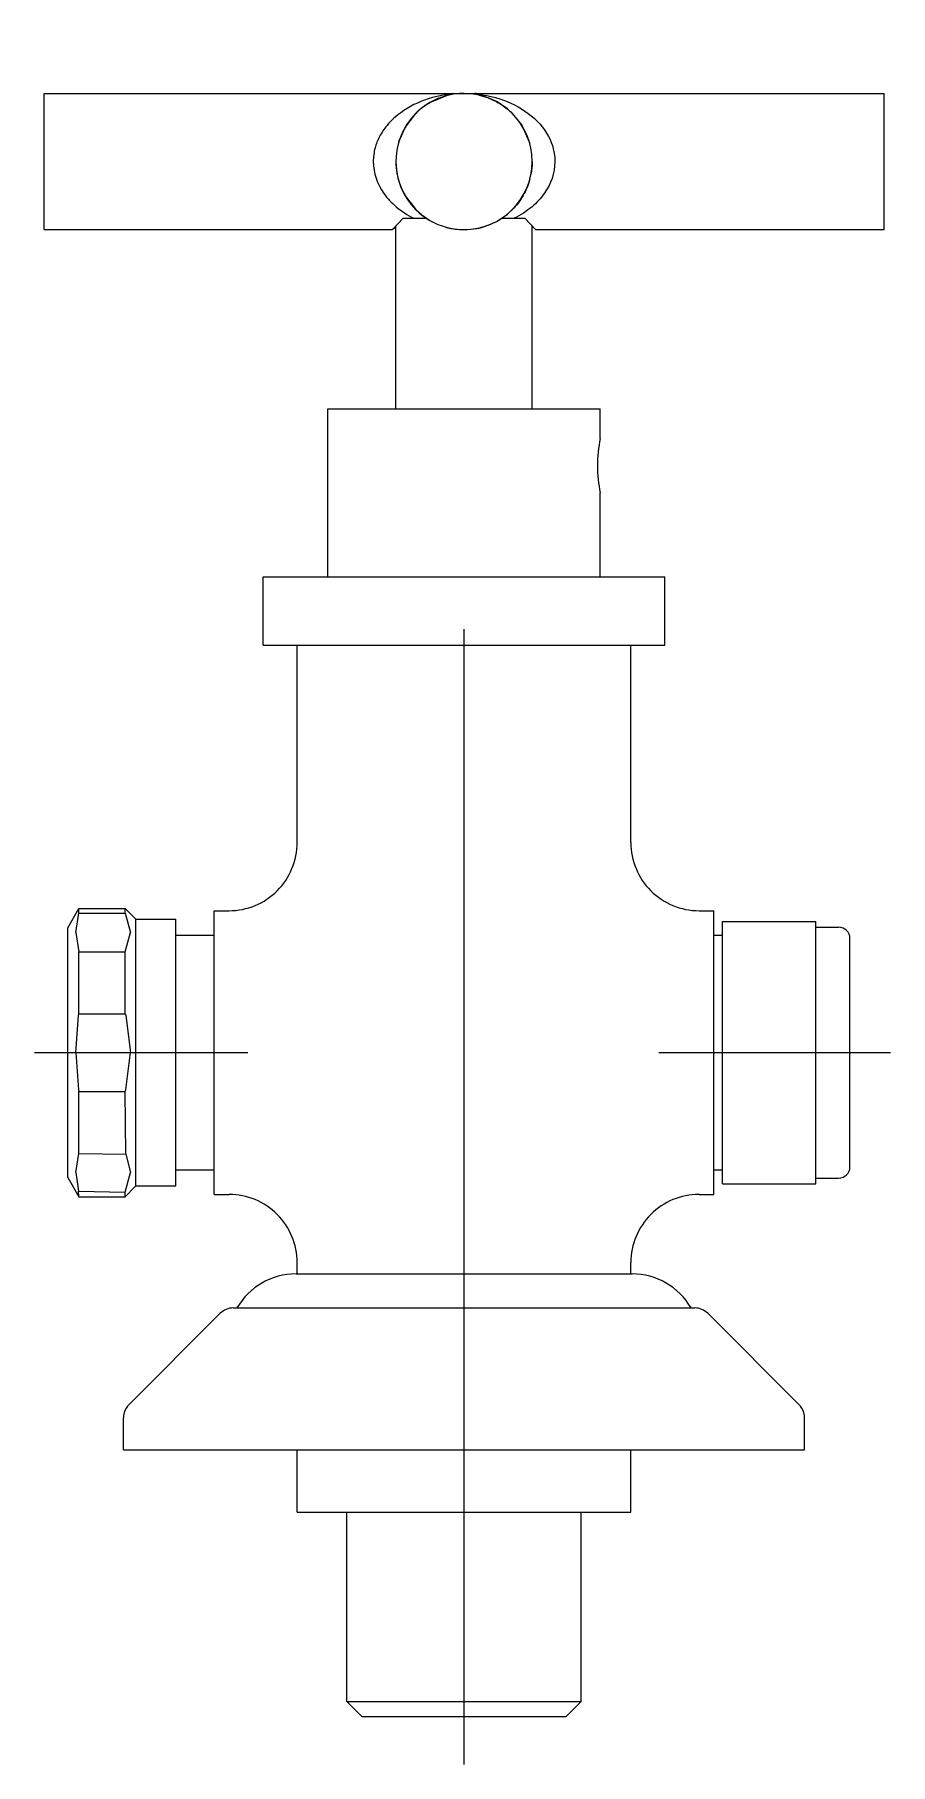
# Model space of a CAD drawing. Extents: x -648.56 to -648.484, y 0.393 to 0.545.
import ezdxf

# ---------------------------------------------------------------- set-up
doc = ezdxf.new("R2010")
doc.units = 0
doc.header["$LTSCALE"] = 0.2
doc.header["$MEASUREMENT"] = 0
doc.linetypes.add('AXES', pattern=[0.54, 0.3, -0.08, 0.08, -0.08])
doc.linetypes.add('CONTINU', pattern=[0])
doc.layers.get('0').update_dxf_attribs({"linetype": 'CONTINUOUS'})
doc.layers.add('DECA_EIXOS', color=5, linetype='AXES')

msp = doc.modelspace()

# ---------------------------------------------------------------- linework, layer by layer
at = {"linetype": 'CONTINU'}
for points in [[(-648.55884, 0.52801), (-648.55884, 0.54001)], [(-648.55884, 0.54001), (-648.48484, 0.54001)], [(-648.52484, 0.5392), (-648.52331, 0.53984)], [(-648.5241, 0.5396), (-648.52331, 0.53984)], [(-648.52388, 0.53965), (-648.52331, 0.53984)], [(-648.5235, 0.53979), (-648.52291, 0.53997)], [(-648.52281, 0.54001), (-648.52331, 0.53984)], [(-648.52281, 0.54001), (-648.52291, 0.53997)], [(-648.52281, 0.54001), (-648.52184, 0.54001)], [(-648.52184, 0.54001), (-648.52088, 0.54001)], [(-648.52088, 0.54001), (-648.52029, 0.5398)], [(-648.52077, 0.54001), (-648.52088, 0.54001)], [(-648.52077, 0.54001), (-648.52029, 0.5398)], [(-648.52029, 0.5398), (-648.51986, 0.53967)], [(-648.52029, 0.5398), (-648.51958, 0.5396)], [(-648.48484, 0.52801), (-648.48484, 0.54001)], [(-648.52704, 0.53701), (-648.52608, 0.53825)], [(-648.52693, 0.53719), (-648.52608, 0.53825)], [(-648.52498, 0.53912), (-648.52484, 0.5392)], [(-648.51883, 0.53919), (-648.5187, 0.53912)], [(-648.5176, 0.53825), (-648.51676, 0.5372)], [(-648.52758, 0.53574), (-648.52704, 0.53701)], [(-648.52693, 0.53719), (-648.52704, 0.53701)], [(-648.51676, 0.5372), (-648.51665, 0.53701)], [(-648.51665, 0.53701), (-648.5161, 0.53575)], [(-648.52758, 0.53574), (-648.52749, 0.53604)], [(-648.5161, 0.53575), (-648.51604, 0.53555)], [(-648.52775, 0.53297), (-648.52764, 0.53245)], [(-648.51605, 0.53245), (-648.51593, 0.53296)], [(-648.52714, 0.53119), (-648.52704, 0.531)], [(-648.52704, 0.531), (-648.52608, 0.52977)], [(-648.51664, 0.53101), (-648.51654, 0.53119)], [(-648.52814, 0.52801), (-648.5272, 0.52901)], [(-648.5272, 0.52901), (-648.52516, 0.52901)], [(-648.52617, 0.52985), (-648.52608, 0.52977)], [(-648.52608, 0.52977), (-648.52557, 0.52931)], [(-648.52557, 0.52931), (-648.52516, 0.52901)], [(-648.52516, 0.52901), (-648.52484, 0.52881)], [(-648.52484, 0.52881), (-648.52465, 0.5287)], [(-648.51899, 0.52873), (-648.51884, 0.52881)], [(-648.51884, 0.52881), (-648.51852, 0.52901)], [(-648.51852, 0.52901), (-648.51811, 0.52931)], [(-648.51852, 0.52901), (-648.51648, 0.52901)], [(-648.5176, 0.52976), (-648.51811, 0.52931)], [(-648.51648, 0.52901), (-648.51554, 0.52801)], [(-648.55884, 0.52801), (-648.52814, 0.52801)], [(-648.52803, 0.52812), (-648.52814, 0.52801)], [(-648.52784, 0.52832), (-648.52803, 0.52812)], [(-648.52784, 0.51221), (-648.52784, 0.52832)], [(-648.52339, 0.52821), (-648.523, 0.52812)], [(-648.52068, 0.52812), (-648.5203, 0.52821)], [(-648.51584, 0.51221), (-648.51584, 0.52832)], [(-648.51554, 0.52801), (-648.48484, 0.52801)], [(-648.53384, 0.49741), (-648.53384, 0.51221)], [(-648.53384, 0.51221), (-648.50984, 0.51221)], [(-648.50984, 0.50961), (-648.50984, 0.51221)], [(-648.50984, 0.49741), (-648.50984, 0.50481)], [(-648.53954, 0.49141), (-648.53954, 0.49741)], [(-648.53954, 0.49741), (-648.50414, 0.49741)], [(-648.50414, 0.49141), (-648.50414, 0.49741)], [(-648.53954, 0.49141), (-648.50414, 0.49141)], [(-648.53654, 0.47401), (-648.53654, 0.49141)], [(-648.50714, 0.47401), (-648.50714, 0.49141)], [(-648.55674, 0.46651), (-648.55576, 0.46821)], [(-648.55576, 0.46779), (-648.55576, 0.46821)], [(-648.55576, 0.46821), (-648.55169, 0.46821)], [(-648.55169, 0.46821), (-648.55074, 0.46726)], [(-648.55169, 0.46779), (-648.55169, 0.46821)], [(-648.54384, 0.44301), (-648.54384, 0.46801)], [(-648.54384, 0.46801), (-648.54254, 0.46801)], [(-648.50114, 0.46801), (-648.49984, 0.46801)], [(-648.49984, 0.44301), (-648.49984, 0.46801)], [(-648.55674, 0.44451), (-648.55674, 0.46651)], [(-648.55604, 0.46609), (-648.55576, 0.46779)], [(-648.55576, 0.46779), (-648.55169, 0.46779)], [(-648.55169, 0.46779), (-648.55121, 0.46609)], [(-648.55074, 0.44376), (-648.55074, 0.46726)], [(-648.55074, 0.46726), (-648.54724, 0.46726)], [(-648.54724, 0.44376), (-648.54724, 0.46726)], [(-648.49907, 0.44395), (-648.49907, 0.46706)], [(-648.49907, 0.46706), (-648.49084, 0.46706)], [(-648.49084, 0.44395), (-648.49084, 0.46706)], [(-648.49084, 0.46656), (-648.48884, 0.46656)], [(-648.55604, 0.46609), (-648.55576, 0.46438)], [(-648.55169, 0.46438), (-648.55121, 0.46609)], [(-648.54724, 0.46584), (-648.54384, 0.46584)], [(-648.49984, 0.46584), (-648.49907, 0.46584)], [(-648.48784, 0.44545), (-648.48784, 0.46556)], [(-648.55576, 0.45892), (-648.55576, 0.46438)], [(-648.55576, 0.46438), (-648.55169, 0.46438)], [(-648.55169, 0.45892), (-648.55169, 0.46438)], [(-648.55604, 0.45551), (-648.55579, 0.45878)], [(-648.55579, 0.45878), (-648.55576, 0.45892)], [(-648.55576, 0.45892), (-648.55169, 0.45892)], [(-648.55169, 0.45892), (-648.55164, 0.45878)], [(-648.55164, 0.45878), (-648.55121, 0.45551)], [(-648.55604, 0.45551), (-648.55579, 0.45223)], [(-648.55164, 0.45223), (-648.55121, 0.45551)], [(-648.55579, 0.45223), (-648.55576, 0.45209)], [(-648.55576, 0.44663), (-648.55576, 0.45209)], [(-648.55576, 0.45209), (-648.55169, 0.45209)], [(-648.55169, 0.45209), (-648.55164, 0.45223)], [(-648.55164, 0.44656), (-648.55169, 0.45209)], [(-648.55604, 0.44493), (-648.55576, 0.44663)], [(-648.55576, 0.44663), (-648.55164, 0.44656)], [(-648.55164, 0.44656), (-648.55121, 0.44493)], [(-648.54724, 0.44518), (-648.54384, 0.44518)], [(-648.49984, 0.44518), (-648.49907, 0.44518)], [(-648.55674, 0.44451), (-648.55576, 0.44281)], [(-648.55604, 0.44493), (-648.55579, 0.44329)], [(-648.55169, 0.44322), (-648.55121, 0.44493)], [(-648.55169, 0.44281), (-648.55074, 0.44376)], [(-648.55074, 0.44376), (-648.54724, 0.44376)], [(-648.49907, 0.44395), (-648.49084, 0.44395)], [(-648.49084, 0.44445), (-648.48884, 0.44445)], [(-648.55576, 0.44281), (-648.55579, 0.44329)], [(-648.55579, 0.44329), (-648.55169, 0.44322)], [(-648.55576, 0.44281), (-648.55169, 0.44281)], [(-648.55169, 0.44281), (-648.55169, 0.44322)], [(-648.54384, 0.44301), (-648.54254, 0.44301)], [(-648.50114, 0.44301), (-648.49984, 0.44301)], [(-648.53664, 0.43601), (-648.50704, 0.43601)], [(-648.53654, 0.43601), (-648.53654, 0.43701)], [(-648.50714, 0.43601), (-648.50714, 0.43701)], [(-648.54218, 0.43301), (-648.5015, 0.43301)], [(-648.55137, 0.42447), (-648.54331, 0.43254)], [(-648.50037, 0.43254), (-648.49231, 0.42447)], [(-648.55184, 0.42051), (-648.55184, 0.42334)], [(-648.49184, 0.42051), (-648.49184, 0.42334)], [(-648.55184, 0.42051), (-648.49184, 0.42051)], [(-648.53654, 0.41501), (-648.53654, 0.42051)], [(-648.50714, 0.41501), (-648.50714, 0.42051)], [(-648.53654, 0.41501), (-648.50714, 0.41501)], [(-648.53217, 0.39834), (-648.53217, 0.41501)], [(-648.51151, 0.39834), (-648.51151, 0.41501)], [(-648.53217, 0.39834), (-648.53084, 0.39701)], [(-648.53217, 0.39834), (-648.51151, 0.39834)], [(-648.51284, 0.39701), (-648.51151, 0.39834)], [(-648.53084, 0.39701), (-648.51284, 0.39701)]]:
    msp.add_lwpolyline(points, dxfattribs=at)
for points in [[(-648.52184, 0.54001, 0.078682), (-648.52499, 0.53952, 0.084041), (-648.52742, 0.53831, 0.05929), (-648.52862, 0.53719, 0.048272), (-648.52929, 0.5362, 0.060437), (-648.52968, 0.5352, 0.055122), (-648.52984, 0.53401)], [(-648.52184, 0.54001, 1.000023), (-648.52184, 0.52801)], [(-648.52388, 0.53965, 0.044467), (-648.52484, 0.5392)], [(-648.52203, 0.54, 0.057865), (-648.5235, 0.53979)], [(-648.52184, 0.54001, -0.078045), (-648.51869, 0.53952, -0.08346), (-648.51619, 0.53825, -0.112733), (-648.51439, 0.5362, -0.121212), (-648.51384, 0.53401)], [(-648.52184, 0.52801, 1), (-648.52184, 0.54001)], [(-648.51986, 0.53967, -0.047401), (-648.51883, 0.53919)], [(-648.52498, 0.53912, 0.058699), (-648.52608, 0.53825)], [(-648.5187, 0.53912, -0.059568), (-648.5176, 0.53825)], [(-648.52984, 0.53401, 0.154607), (-648.5289, 0.53119, 0.058293), (-648.52783, 0.53003, 0.055156), (-648.52626, 0.52901)], [(-648.52784, 0.53402, 0.044993), (-648.52775, 0.53297)], [(-648.52784, 0.53402, 0.25178), (-648.52516, 0.52901)], [(-648.51384, 0.53401, -0.155854), (-648.51478, 0.53119, -0.063239), (-648.51585, 0.53003, -0.059943), (-648.51742, 0.52901)], [(-648.51584, 0.53401, -0.044852), (-648.51593, 0.53296)], [(-648.52746, 0.5319, 0.107291), (-648.52608, 0.52977)], [(-648.51605, 0.53245, -0.056718), (-648.51654, 0.53119)], [(-648.51664, 0.53101, -0.065544), (-648.5176, 0.52976)], [(-648.523, 0.52812, 0.048775), (-648.52184, 0.52801)], [(-648.52184, 0.52801, 0.048118), (-648.52068, 0.52812)], [(-648.5203, 0.52821, 0.058002), (-648.51899, 0.52873)], [(-648.50984, 0.50961, 0.101507), (-648.50984, 0.50481)], [(-648.54254, 0.46801, 0.414603), (-648.53654, 0.47401)], [(-648.50714, 0.47401, 0.414544), (-648.50114, 0.46801)], [(-648.48784, 0.46556, 0.414213), (-648.48884, 0.46656)], [(-648.48884, 0.44445, 0.414199), (-648.48784, 0.44545)], [(-648.53654, 0.43701, 0.414473), (-648.54254, 0.44301)], [(-648.50114, 0.44301, 0.414468), (-648.50714, 0.43701)], [(-648.53664, 0.43601, 0.267939), (-648.54184, 0.43301)], [(-648.50184, 0.43301, 0.267949), (-648.50704, 0.43601)], [(-648.54218, 0.43301, 0.198918), (-648.54331, 0.43254)], [(-648.50037, 0.43254, 0.198914), (-648.5015, 0.43301)], [(-648.55137, 0.42447, 0.198875), (-648.55184, 0.42334)], [(-648.49184, 0.42334, 0.198909), (-648.49231, 0.42447)]]:
    msp.add_lwpolyline(points, format="xyb", dxfattribs=at)
at = {"layer": 'DECA_EIXOS'}
for points in [[(-648.52184, 0.3928), (-648.52184, 0.54519)], [(-648.55967, 0.45551), (-648.54089, 0.45551)], [(-648.50467, 0.45551), (-648.48428, 0.45551)]]:
    msp.add_lwpolyline(points, dxfattribs=at)

doc.saveas('drawing.dxf')
